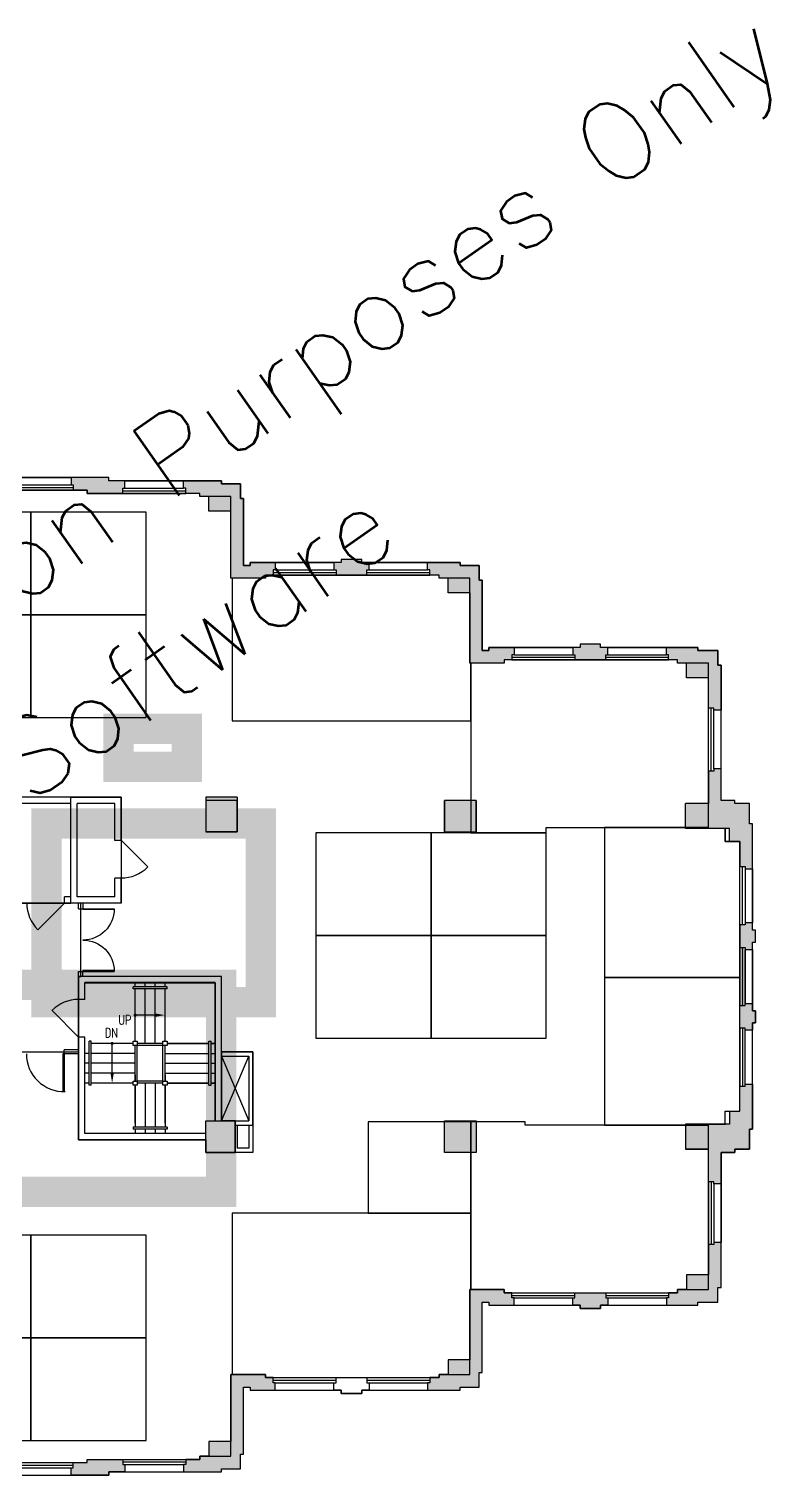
# Model space of a CAD drawing. Extents: x 17 to 1507, y -258 to 1125.
# Drawn here: x 799 to 1507, y -255 to 1125 of the extents above; entities that cross this region are included whole.
import ezdxf
from ezdxf.enums import TextEntityAlignment as Align

# ---------------------------------------------------------------- set-up
doc = ezdxf.new("R2010")
doc.units = 0
doc.header["$LTSCALE"] = 120
doc.header["$MEASUREMENT"] = 0
doc.layers.get('0').update_dxf_attribs({"linetype": 'CONTINUOUS'})
for name, color, linetype in [('DR', 30, 'CONTINUOUS'), ('GROS$', 20, 'CONTINUOUS'), ('PL', 82, 'CONTINUOUS'), ('PL-MISC', 82, 'CONTINUOUS'), ('PL-STAIR', 82, 'CONTINUOUS'), ('PL-TOIL', 82, 'CONTINUOUS'), ('RedLineLayer_ModelSpace', 7, 'CONTINUOUS'), ('RM_', 142, 'CONTINUOUS'), ('WA', 30, 'CONTINUOUS'), ('WA-EXT', 63, 'CONTINUOUS'), ('WN', 8, 'CONTINUOUS')]:
    doc.layers.add(name, color=color, linetype=linetype)
doc.styles.add('ASSETTEXT', font='simplex.shx')

# ---------------------------------------------------------------- blocks, each defined once
blk = doc.blocks.new('WNV')
for p, q in [((53.5, 5), (-2, 5)), ((53.5, 2.5), (-2, 2.5)), ((0, 0), (51.5, 0))]:
    blk.add_line(p, q)
at = {"layer": 'PL'}
blk.add_line((0, -7), (51.5, -7), dxfattribs=at)
blk = doc.blocks.new('WNH')
for p, q in [((-2, 5), (58, 5)), ((-2, 2.5), (58, 2.5)), ((0, 0), (56, 0))]:
    blk.add_line(p, q)
at = {"layer": 'PL'}
blk.add_line((0, -7), (56, -7), dxfattribs=at)
blk = doc.blocks.new('90S2')
for p, q in [((-0.5, 0), (-0.5, 1)), ((-0.46875, 0), (-0.46875, 0.998045)), ((-0.5, 0), (-0.46875, 0)), ((-0.46875, 0), (-0.46875, 0))]:
    blk.add_line(p, q)
blk.add_arc((-0.5, 0), 1, 0, 91.706985)
blk = doc.blocks.new('DR-DOUB')
for p, q in [((0, 0.5), (0.015625, 0.5)), ((0, 0), (0, 0.5)), ((0.015625, 0.5), (0.015625, 0)), ((1, 0.5), (0.984375, 0.5)), ((0.984375, 0.5), (0.984375, 0)), ((1, 0), (1, 0.5)), ((0.015625, 0), (0, 0)), ((0.984375, 0), (1, 0))]:
    blk.add_line(p, q)
for centre, start, end in [((0, 0), 0, 90), ((1, 0), 90, 180)]:
    blk.add_arc(centre, 0.5, start, end)

msp = doc.modelspace()

# ---------------------------------------------------------------- hatches: boundary and pattern name
at = {"layer": 'WA-EXT'}
h = msp.add_hatch(color=256, dxfattribs=at)
h.paths.add_polyline_path([(769.4, 665), (741.4, 665), (741.4, 685), (729.2, 685), (729.2, 690), (727.2, 690), (727.2, 697), (741.4, 697), (741.4, 700), (769.4, 700), (769.4, 697), (783.7, 697), (783.7, 690), (781.7, 690), (781.7, 685), (769.4, 685)])
h.paths.add_polyline_path([(1117.2, 619), (1097.7, 619), (1097.7, 616), (1090.7, 616), (1090.7, 609), (1092.7, 609), (1092.7, 604), (1122.2, 604), (1122.2, 609), (1124.2, 609), (1124.2, 616), (1117.2, 616)])
h.paths.add_polyline_path([(1345.2, 538), (1325.7, 538), (1325.7, 535), (1318.7, 535), (1318.7, 528), (1320.7, 528), (1320.7, 523), (1350.2, 523), (1350.2, 528), (1352.2, 528), (1352.2, 535), (1345.2, 535)])
h.paths.add_polyline_path([(1408.2, 528), (1408.2, 535), (1438.2, 535), (1438.2, 532), (1457.4, 532), (1457.4, 518), (1460.4, 518), (1460.4, 475), (1453.4, 475), (1453.4, 477), (1448.4, 477), (1448.4, 506), (1427.4, 506), (1427.4, 520), (1418.7, 520), (1418.7, 523), (1410.2, 523), (1410.2, 528)])
h.paths.add_polyline_path([(1493.4, 176.7), (1490.4, 176.7), (1490.4, 169.7), (1483.4, 169.7), (1483.4, 171.7), (1478.4, 171.7), (1478.4, 193.2), (1483.4, 193.2), (1483.4, 195.2), (1490.4, 195.2), (1490.4, 188.2), (1493.4, 188.2)])
for points in [[(875.7, 697), (839.7, 697), (839.7, 690), (841.7, 690), (841.7, 685), (855.2, 685), (855.2, 682), (889.2, 682), (889.2, 687), (891.2, 687), (891.2, 694), (875.7, 694)], [(992.4, 601), (992.4, 665), (971.4, 665), (971.4, 679), (962.7, 679), (962.7, 682), (949.2, 682), (949.2, 687), (947.2, 687), (947.2, 694), (983.2, 694), (983.2, 691), (1001.4, 691), (1001.4, 677), (1004.4, 677), (1004.4, 613), (1010.7, 613), (1010.7, 616), (1034.7, 616), (1034.7, 609), (1032.7, 609), (1032.7, 604), (1025.4, 604), (1025.4, 601)], [(1220.4, 587), (1220.4, 520), (1253.4, 520), (1253.4, 523), (1260.7, 523), (1260.7, 528), (1262.7, 528), (1262.7, 535), (1238.7, 535), (1238.7, 532), (1232.4, 532), (1232.4, 599), (1229.4, 599), (1229.4, 613), (1211.2, 613), (1211.2, 616), (1180.2, 616), (1180.2, 609), (1182.2, 609), (1182.2, 604), (1191.2, 604), (1191.2, 601), (1199.9, 601), (1199.9, 587)], [(1468.4, 349.7), (1468.4, 362), (1426.4, 362), (1426.4, 386), (1448.4, 386), (1448.4, 417), (1453.4, 417), (1453.4, 419), (1460.4, 419), (1460.4, 389), (1473.4, 389), (1473.4, 386), (1487.4, 386), (1487.4, 366.7), (1490.4, 366.7), (1490.4, 323.7), (1483.4, 323.7), (1483.4, 325.7), (1478.4, 325.7), (1478.4, 349.7)], [(998.4, 392), (998.4, 359), (968.4, 359), (968.4, 392)], [(1226.4, 389), (1196.4, 389), (1196.4, 359), (1226.4, 359)], [(1478.4, 270.2), (1478.4, 248.7), (1483.4, 248.7), (1483.4, 246.7), (1490.4, 246.7), (1490.4, 253.7), (1493.4, 253.7), (1493.4, 265.2), (1490.4, 265.2), (1490.4, 272.2), (1483.4, 272.2), (1483.4, 270.2)], [(1468.4, 80), (1426.4, 80), (1426.4, 56), (1448.4, 56), (1448.4, 25), (1453.4, 25), (1453.4, 23), (1460.4, 23), (1460.4, 53), (1473.4, 53), (1473.4, 56), (1487.4, 56), (1487.4, 75.2), (1490.4, 75.2), (1490.4, 118.2), (1483.4, 118.2), (1483.4, 116.2), (1478.4, 116.2), (1478.4, 92.2), (1468.4, 92.2)], [(968.4, 83), (996.4, 83), (996.4, 53), (968.4, 53)], [(1226.4, 83), (1226.4, 53), (1196.4, 53), (1196.4, 83)], [(1408.2, -86), (1408.2, -93), (1438.2, -93), (1438.2, -90), (1457.4, -90), (1457.4, -76), (1460.4, -76), (1460.4, -33), (1453.4, -33), (1453.4, -35), (1448.4, -35), (1448.4, -64), (1427.4, -64), (1427.4, -78), (1418.7, -78), (1418.7, -81), (1410.2, -81), (1410.2, -86)]]:
    msp.add_hatch(color=256, dxfattribs=at).paths.add_polyline_path(points)
h = msp.add_hatch(color=256, dxfattribs=at)
h.paths.add_polyline_path([(1345.2, -96), (1325.7, -96), (1325.7, -93), (1318.7, -93), (1318.7, -86), (1320.7, -86), (1320.7, -81), (1350.2, -81), (1350.2, -86), (1352.2, -86), (1352.2, -93), (1345.2, -93)])
h.paths.add_polyline_path([(1220.4, -145), (1220.4, -78), (1253.4, -78), (1253.4, -81), (1260.7, -81), (1260.7, -86), (1262.7, -86), (1262.7, -93), (1238.7, -93), (1238.7, -90), (1232.4, -90), (1232.4, -157), (1229.4, -157), (1229.4, -171), (1211.2, -171), (1211.2, -174), (1180.2, -174), (1180.2, -167), (1182.2, -167), (1182.2, -162), (1191.2, -162), (1191.2, -159), (1199.9, -159), (1199.9, -145)])
h = msp.add_hatch(color=256, dxfattribs=at)
h.paths.add_polyline_path([(1025.4, -159), (992.4, -159), (992.4, -223), (971.4, -223), (971.4, -237), (962.7, -237), (962.7, -240), (949.2, -240), (949.2, -245), (947.2, -245), (947.2, -252), (983.2, -252), (983.2, -249), (1001.4, -249), (1001.4, -235), (1004.4, -235), (1004.4, -171), (1010.7, -171), (1010.7, -174), (1034.7, -174), (1034.7, -167), (1032.7, -167), (1032.7, -162), (1025.4, -162)])
h.paths.add_polyline_path([(875.7, -255), (839.7, -255), (839.7, -248), (841.7, -248), (841.7, -243), (855.2, -243), (855.2, -240), (889.2, -240), (889.2, -245), (891.2, -245), (891.2, -252), (875.7, -252)])

# ---------------------------------------------------------------- linework, layer by layer
at = {"layer": 'DR'}
for p, q in [((912.9, 325.5), (887.5, 350.9)), ((808, 265.5), (833.4, 291)), ((821.5, 188.4), (846.9, 163))]:
    msp.add_line(p, q, dxfattribs=at)
at = {"layer": 'DR', "linetype": 'Continuous'}
for centre, start, end in [((887.5, 350.9), 270, 315), ((833.4, 291), 180, 225), ((846.9, 163), 90, 135)]:
    msp.add_arc(centre, 36, start, end, dxfattribs=at)
at = {"layer": 'GROS$'}
for points in [[(769.4, -255), (875.7, -255), (875.7, -252), (983.2, -252), (983.2, -249), (1001.4, -249), (1001.4, -235), (1004.4, -235), (1004.4, -171), (1010.7, -171), (1010.7, -174), (1097.7, -174), (1097.7, -177), (1117.2, -177), (1117.2, -174), (1211.2, -174), (1211.2, -171), (1229.4, -171), (1229.4, -157), (1232.4, -157), (1232.4, -90), (1238.7, -90), (1238.7, -93), (1325.7, -93), (1325.7, -96), (1345.2, -96), (1345.2, -93), (1438.2, -93), (1438.2, -90), (1457.4, -90), (1457.4, -76), (1460.4, -76), (1460.4, 53), (1473.4, 53), (1473.4, 56), (1487.4, 56), (1487.4, 75.2), (1490.4, 75.2), (1490.4, 176.7), (1493.4, 176.7), (1493.4, 188.2), (1490.4, 188.2), (1490.4, 253.7), (1493.4, 253.7), (1493.4, 265.2), (1490.4, 265.2), (1490.4, 366.7), (1487.4, 366.7), (1487.4, 386), (1473.4, 386), (1473.4, 389), (1460.4, 389), (1460.4, 518), (1457.4, 518), (1457.4, 532), (1438.2, 532), (1438.2, 535), (1345.2, 535), (1345.2, 538), (1325.7, 538), (1325.7, 535), (1238.7, 535), (1238.7, 532), (1232.4, 532), (1232.4, 599), (1229.4, 599), (1229.4, 613), (1211.2, 613), (1211.2, 616), (1117.2, 616), (1117.2, 619), (1097.7, 619), (1097.7, 616), (1010.7, 616), (1010.7, 613), (1004.4, 613), (1004.4, 677), (1001.4, 677), (1001.4, 691), (983.2, 691), (983.2, 694), (875.7, 694), (875.7, 697), (769.4, 697)], [(655.7, -243), (855.2, -243), (855.2, -240), (962.7, -240), (962.7, -237), (992.4, -237), (992.4, -159), (1025.4, -159), (1025.4, -162), (1191.2, -162), (1191.2, -159), (1220.4, -159), (1220.4, -78), (1253.4, -78), (1253.4, -81), (1418.7, -81), (1418.7, -78), (1448.4, -78), (1448.4, 80), (1464.4, 80), (1464.4, 92.2), (1478.4, 92.2), (1478.4, 221), (1478.4, 349.7), (1464.4, 349.7), (1464.4, 362), (1448.4, 362), (1448.4, 520), (1418.7, 520), (1418.7, 523), (1253.4, 523), (1253.4, 520), (1220.4, 520), (1220.4, 601), (1191.2, 601), (1191.2, 604), (1025.4, 604), (1025.4, 601), (992.4, 601), (992.4, 679), (962.7, 679), (962.7, 682), (855.2, 682), (855.2, 685), (655.7, 685)]]:
    msp.add_lwpolyline(points, dxfattribs=at)
at = {"layer": 'PL-MISC'}
for p, q in [((983.4, 144.9), (1009.4, 83)), ((983.4, 83), (1009.4, 144.9))]:
    msp.add_line(p, q, dxfattribs=at)
at = {"layer": 'PL-STAIR'}
for p, q in [((931.4, 211), (898.9, 211)), ((898.9, 209), (898.9, 211)), ((931.4, 209), (898.9, 209)), ((900.9, 211), (900.9, 215)), ((900.9, 159), (900.9, 209)), ((910.4, 211), (910.4, 215)), ((910.4, 157), (910.4, 209)), ((919.9, 211), (919.9, 215)), ((919.9, 157), (919.9, 209)), ((929.4, 211), (929.4, 215)), ((929.4, 159), (929.4, 209)), ((931.4, 209), (931.4, 211)), ((919.4, 184), (900.9, 184)), ((856.9, 117), (856.9, 159)), ((858.9, 159), (856.9, 159)), ((858.9, 117), (858.9, 159)), ((898.9, 157), (858.9, 157)), ((878.9, 129), (878.9, 157)), ((900.9, 121), (900.9, 155)), ((927.4, 157), (902.9, 157)), ((927.4, 155), (902.9, 155)), ((902.9, 121), (902.9, 155)), ((927.4, 121), (927.4, 155)), ((929.4, 121), (929.4, 155)), ((971.4, 157), (931.4, 157)), ((931.4, 157), (971.4, 157)), ((971.4, 117), (971.4, 159)), ((971.4, 159), (973.4, 159)), ((973.4, 117), (973.4, 159)), ((977.4, 157), (973.4, 157)), ((973.4, 157), (977.4, 157)), ((856.9, 147.5), (852.9, 147.5)), ((900.9, 147.5), (858.9, 147.5)), ((929.4, 147.5), (971.4, 147.5)), ((973.4, 147.5), (977.4, 147.5)), ((856.9, 138), (852.9, 138)), ((856.9, 128.5), (852.9, 128.5)), ((900.9, 138), (858.9, 138)), ((900.9, 128.5), (858.9, 128.5)), ((900.9, 127), (900.9, 121)), ((900.9, 121), (900.9, 127)), ((929.4, 138), (971.4, 138)), ((929.4, 128.5), (971.4, 128.5)), ((929.4, 127), (929.4, 121)), ((929.4, 121), (929.4, 127)), ((973.4, 138), (977.4, 138)), ((973.4, 128.5), (977.4, 128.5)), ((856.9, 119), (852.9, 119)), ((858.9, 117), (856.9, 117)), ((898.9, 119), (858.9, 119)), ((900.9, 117), (900.9, 77)), ((900.9, 81), (900.9, 117)), ((927.4, 121), (902.9, 121)), ((927.4, 119), (902.9, 119)), ((910.4, 119), (910.4, 77)), ((919.9, 119), (919.9, 77)), ((929.4, 117), (929.4, 77)), ((929.4, 81), (929.4, 117)), ((971.4, 119), (931.4, 119)), ((931.4, 119), (971.4, 119)), ((971.4, 117), (973.4, 117)), ((977.4, 119), (973.4, 119)), ((973.4, 119), (977.4, 119)), ((931.4, 77), (898.9, 77)), ((898.9, 77), (898.9, 75)), ((931.4, 75), (898.9, 75)), ((900.9, 75), (900.9, 71)), ((910.4, 75), (910.4, 71)), ((919.9, 75), (919.9, 71)), ((929.4, 75), (929.4, 71)), ((931.4, 77), (931.4, 75))]:
    msp.add_line(p, q, dxfattribs=at)
at = {"layer": 'PL-STAIR', "const_width": 1.5}
for points in [[(900.2, 184, 1), (901.7, 184, 1)], [(878.2, 157, 1), (879.7, 157, 1)]]:
    msp.add_lwpolyline(points, format="xyb", close=True, dxfattribs=at)
at = {"layer": 'PL-STAIR'}
for points in [[(898.9, 155), (898.9, 159), (902.9, 159), (902.9, 155)], [(927.4, 155), (927.4, 159), (931.4, 159), (931.4, 155)], [(898.9, 117), (898.9, 121), (902.9, 121), (902.9, 117)], [(927.4, 117), (927.4, 121), (931.4, 121), (931.4, 117)]]:
    msp.add_lwpolyline(points, close=True, dxfattribs=at)
for points in [[(919.4, 185.7), (919.4, 182.3), (929.4, 184)], [(880.6, 129), (877.3, 129), (878.9, 119)]]:
    msp.add_solid(points, dxfattribs=at)
at = {"layer": 'PL-TOIL'}
for p, q in [((853, 214.9), (977.3, 214.9)), ((853, 199), (853, 214.9)), ((977.3, 214.9), (977.3, 82.9)), ((853, 71.3), (853, 163)), ((968.7, 70.9), (853.1, 70.9))]:
    msp.add_line(p, q, dxfattribs=at)
at = {"layer": 'RedLineLayer_ModelSpace', "color": 1, "const_width": 29}
for points in [[(885.1, 457.3), (950.3, 457.3), (950.3, 421.1), (885.1, 421.1), (885.1, 457.3)], [(816.3, 366.8), (1021, 366.8), (1021, 196.5), (816.3, 196.5), (816.3, 366.8)], [(628, 212.8), (982.9, 212.8), (982.9, 15.4), (628, 15.4), (628, 212.8)]]:
    msp.add_lwpolyline(points, close=True, dxfattribs=at)
at = {"layer": 'RM_'}
for points in [[(691.4, 566), (801.4, 566), (801.4, 664), (691.4, 664)], [(1221.4, 465), (1221.4, 520), (1220.4, 520), (1220.4, 601), (1191.2, 601), (1191.2, 604), (1025.4, 604), (1025.4, 601), (993.4, 601), (993.4, 465)], [(801.4, 468), (801.4, 566), (691.4, 566), (691.4, 468)], [(911.4, 468), (911.4, 566), (801.4, 566), (801.4, 468)], [(1253.4, 523), (1253.4, 520), (1221.4, 520), (1221.4, 358), (1293.4, 358), (1293.4, 363), (1448.4, 363), (1448.4, 520), (1418.7, 520), (1418.7, 523)], [(839.4, 392), (767.4, 392), (767.4, 356), (758.4, 356), (758.4, 291), (767.4, 291), (839.4, 291)], [(839.4, 291), (839.4, 392), (887.4, 392), (887.4, 291)], [(848.9, 291), (767.4, 291), (758.4, 291), (296.4, 291), (263.4, 291), (263.4, 374), (215.4, 374), (215.4, 311), (215.4, 203), (215.4, 119), (215.4, 68), (263.4, 68), (263.4, 151), (775.4, 151), (775.4, 149), (846.9, 149), (846.9, 221), (848.9, 221)], [(1349, 220), (1478.4, 220), (1478.4, 221), (1478.4, 349.7), (1464.4, 349.7), (1464.4, 362), (1448.4, 362), (1448.4, 363), (1349, 363)], [(1183.4, 358), (1073.4, 358), (1073.4, 260), (1183.4, 260)], [(1183.4, 260), (1293.4, 260), (1293.4, 358), (1221.4, 358), (1183.4, 358)], [(1183.4, 162), (1183.4, 260), (1073.4, 260), (1073.4, 162)], [(1183.4, 162), (1293.4, 162), (1293.4, 260), (1183.4, 260)], [(983.4, 148.9), (983.4, 221), (846.9, 221), (846.9, 149), (846.9, 65), (968.4, 65), (968.4, 53), (996.4, 53), (996.4, 79), (996.4, 83), (983.4, 83)], [(1349, 220), (1349, 79), (1448.4, 79), (1448.4, 80), (1464.4, 80), (1464.4, 92.2), (1478.4, 92.2), (1478.4, 220)], [(1013.4, 148.9), (983.4, 148.9), (983.4, 83), (996.4, 83), (996.4, 79), (1013.4, 79)], [(1221.4, 82), (1123.4, 82), (1123.4, -5), (1221.4, -5)], [(1448.4, 79), (1349, 79), (1273.4, 79), (1273.4, 82), (1221.4, 82), (1221.4, -78), (1253.4, -78), (1253.4, -81), (1418.7, -81), (1418.7, -78), (1448.4, -78)], [(1221.4, -78), (1221.4, -5), (993.4, -5), (993.4, -159), (1025.4, -159), (1025.4, -162), (1191.2, -162), (1191.2, -159), (1220.4, -159), (1220.4, -78)], [(801.4, -26), (691.4, -26), (691.4, -124), (801.4, -124)], [(911.4, -26), (801.4, -26), (801.4, -124), (911.4, -124)], [(801.4, -124), (691.4, -124), (691.4, -222), (801.4, -222)], [(911.4, -124), (801.4, -124), (801.4, -222), (911.4, -222)]]:
    msp.add_lwpolyline(points, close=True, dxfattribs=at)
msp.add_lwpolyline([(801.4, 566), (911.4, 566), (911.4, 664), (801.4, 664), (801.4, 566)], dxfattribs=at)
at = {"layer": 'WA'}
for p, q in [((839.7, 697), (839.7, 690)), ((875.7, 697), (839.7, 697)), ((875.7, 694), (875.7, 697)), ((891.2, 694), (875.7, 694)), ((891.2, 687), (891.2, 694)), ((947.2, 687), (947.2, 694)), ((947.2, 694), (983.2, 694)), ((983.2, 694), (983.2, 691)), ((983.2, 691), (1001.4, 691)), ((1001.4, 691), (1001.4, 677)), ((839.7, 690), (841.7, 690)), ((841.7, 690), (841.7, 685)), ((841.7, 685), (855.2, 685)), ((855.2, 685), (855.2, 682)), ((855.2, 682), (889.2, 682)), ((889.2, 682), (889.2, 687)), ((889.2, 687), (891.2, 687)), ((949.2, 687), (947.2, 687)), ((949.2, 682), (949.2, 687)), ((962.7, 682), (949.2, 682)), ((962.7, 679), (962.7, 682)), ((971.4, 679), (962.7, 679)), ((971.4, 665), (971.4, 679)), ((1001.4, 677), (1004.4, 677)), ((1004.4, 677), (1004.4, 613)), ((992.4, 665), (971.4, 665)), ((992.4, 601), (992.4, 665)), ((1004.4, 613), (1010.7, 613)), ((1010.7, 613), (1010.7, 616)), ((1010.7, 616), (1034.7, 616)), ((1034.7, 609), (1032.7, 609)), ((1032.7, 609), (1032.7, 604)), ((1034.7, 616), (1034.7, 609)), ((1097.7, 616), (1090.7, 616)), ((1090.7, 616), (1090.7, 609)), ((1090.7, 609), (1092.7, 609)), ((1092.7, 609), (1092.7, 604)), ((1097.7, 619), (1097.7, 616)), ((1117.2, 619), (1097.7, 619)), ((1117.2, 616), (1117.2, 619)), ((1124.2, 616), (1117.2, 616)), ((1122.2, 604), (1122.2, 609)), ((1122.2, 609), (1124.2, 609)), ((1124.2, 609), (1124.2, 616)), ((1180.2, 609), (1180.2, 616)), ((1180.2, 616), (1211.2, 616)), ((1182.2, 609), (1180.2, 609)), ((1182.2, 604), (1182.2, 609)), ((1211.2, 616), (1211.2, 613)), ((1211.2, 613), (1229.4, 613)), ((1229.4, 613), (1229.4, 599)), ((1025.4, 601), (992.4, 601)), ((1032.7, 604), (1025.4, 604)), ((1025.4, 604), (1025.4, 601)), ((1092.7, 604), (1122.2, 604)), ((1191.2, 604), (1182.2, 604)), ((1191.2, 601), (1191.2, 604)), ((1199.9, 601), (1191.2, 601)), ((1199.9, 587), (1199.9, 601)), ((1229.4, 599), (1232.4, 599)), ((1232.4, 599), (1232.4, 532)), ((1220.4, 587), (1199.9, 587)), ((1220.4, 520), (1220.4, 587)), ((1232.4, 532), (1238.7, 532)), ((1238.7, 532), (1238.7, 535)), ((1238.7, 535), (1262.7, 535)), ((1262.7, 528), (1260.7, 528)), ((1260.7, 528), (1260.7, 523)), ((1262.7, 535), (1262.7, 528)), ((1325.7, 535), (1318.7, 535)), ((1318.7, 535), (1318.7, 528)), ((1318.7, 528), (1320.7, 528)), ((1320.7, 528), (1320.7, 523)), ((1325.7, 538), (1325.7, 535)), ((1345.2, 538), (1325.7, 538)), ((1345.2, 535), (1345.2, 538)), ((1352.2, 535), (1345.2, 535)), ((1350.2, 523), (1350.2, 528)), ((1350.2, 528), (1352.2, 528)), ((1352.2, 528), (1352.2, 535)), ((1408.2, 535), (1438.2, 535)), ((1408.2, 528), (1408.2, 535)), ((1410.2, 528), (1408.2, 528)), ((1410.2, 523), (1410.2, 528)), ((1438.2, 535), (1438.2, 532)), ((1438.2, 532), (1457.4, 532)), ((1457.4, 532), (1457.4, 518)), ((1253.4, 520), (1220.4, 520)), ((1260.7, 523), (1253.4, 523)), ((1253.4, 523), (1253.4, 520)), ((1320.7, 523), (1350.2, 523)), ((1418.7, 523), (1410.2, 523)), ((1418.7, 520), (1418.7, 523)), ((1427.4, 520), (1418.7, 520)), ((1427.4, 506), (1427.4, 520)), ((1457.4, 518), (1460.4, 518)), ((1460.4, 518), (1460.4, 475)), ((1448.4, 506), (1427.4, 506)), ((1448.4, 477), (1448.4, 506)), ((1453.4, 477), (1448.4, 477)), ((1453.4, 475), (1453.4, 477)), ((1460.4, 475), (1453.4, 475)), ((1448.4, 417), (1448.4, 386)), ((1453.4, 417), (1448.4, 417)), ((1460.4, 419), (1453.4, 419)), ((1453.4, 419), (1453.4, 417)), ((1460.4, 389), (1460.4, 419)), ((887.4, 392), (767.4, 392)), ((887.4, 350.8), (887.4, 392)), ((998.4, 389), (968.4, 389)), ((968.4, 389), (968.4, 359)), ((998.4, 359), (998.4, 389)), ((1226.4, 389), (1196.4, 389)), ((1196.4, 389), (1196.4, 359)), ((1226.4, 359), (1226.4, 389)), ((1473.4, 389), (1460.4, 389)), ((1473.4, 386), (1473.4, 389)), ((839.4, 386), (767.4, 386)), ((839.4, 297), (839.4, 386)), ((845.4, 297), (845.4, 386)), ((881.4, 386), (845.4, 386)), ((881.4, 350.8), (881.4, 386)), ((1426.4, 362), (1426.4, 386)), ((1448.4, 386), (1426.4, 386)), ((1487.4, 386), (1473.4, 386)), ((1487.4, 366.7), (1487.4, 386)), ((968.4, 359), (998.4, 359)), ((1196.4, 359), (1226.4, 359)), ((1464.4, 362), (1426.4, 362)), ((1464.4, 362), (1464.4, 349.7)), ((1490.4, 366.7), (1487.4, 366.7)), ((1490.4, 323.7), (1490.4, 366.7)), ((887.4, 350.8), (881.4, 350.8)), ((1464.4, 349.7), (1478.4, 349.7)), ((1478.4, 349.7), (1478.4, 325.7)), ((1478.4, 325.7), (1483.4, 325.7)), ((1483.4, 325.7), (1483.4, 323.7)), ((1483.4, 323.7), (1490.4, 323.7)), ((881.4, 297), (881.4, 314.8)), ((887.4, 314.8), (881.4, 314.8)), ((887.4, 291), (887.4, 314.8)), ((833.4, 290.9), (833.4, 297)), ((839.4, 297), (833.4, 297)), ((846.9, 291), (833.4, 291)), ((881.4, 297), (845.4, 297)), ((846.9, 285.6), (846.9, 291)), ((887.4, 291), (850.9, 291)), ((850.9, 291), (850.9, 285.6)), ((846.9, 285.6), (850.9, 285.6)), ((1483.4, 270.2), (1478.4, 270.2)), ((1478.4, 270.2), (1478.4, 248.7)), ((1490.4, 272.2), (1483.4, 272.2)), ((1483.4, 272.2), (1483.4, 270.2)), ((1490.4, 265.2), (1490.4, 272.2)), ((1493.4, 265.2), (1490.4, 265.2)), ((1493.4, 253.7), (1493.4, 265.2)), ((1478.4, 248.7), (1483.4, 248.7)), ((1483.4, 248.7), (1483.4, 246.7)), ((1490.4, 246.7), (1490.4, 253.7)), ((1490.4, 253.7), (1493.4, 253.7)), ((1483.4, 246.7), (1490.4, 246.7)), ((846.9, 225.6), (850.9, 225.6)), ((846.9, 199), (846.9, 225.6)), ((846.9, 199), (846.9, 221)), ((850.9, 221), (850.9, 225.6)), ((983.4, 221), (850.9, 221)), ((983.4, 148.9), (983.4, 221)), ((977.4, 215), (852.9, 215)), ((852.9, 199), (852.9, 215)), ((977.4, 83), (977.4, 215)), ((852.9, 199), (846.9, 199)), ((1483.4, 193.2), (1483.4, 195.2)), ((1483.4, 195.2), (1490.4, 195.2)), ((1490.4, 195.2), (1490.4, 188.2)), ((1478.4, 171.7), (1478.4, 193.2)), ((1478.4, 193.2), (1483.4, 193.2)), ((1490.4, 188.2), (1493.4, 188.2)), ((1493.4, 188.2), (1493.4, 176.7)), ((1483.4, 171.7), (1478.4, 171.7)), ((1483.4, 169.7), (1483.4, 171.7)), ((1490.4, 169.7), (1483.4, 169.7)), ((1490.4, 176.7), (1490.4, 169.7)), ((1493.4, 176.7), (1490.4, 176.7)), ((852.9, 163), (846.9, 163)), ((846.9, 151), (846.9, 163)), ((852.9, 71), (852.9, 163)), ((846.9, 151), (833, 151)), ((833, 147), (833, 151)), ((846.9, 147), (833, 147)), ((846.9, 65), (846.9, 147)), ((983.4, 148.9), (1013.4, 148.9)), ((983.4, 83), (983.4, 144.9)), ((983.4, 144.9), (1009.4, 144.9)), ((1009.4, 144.9), (1009.4, 83)), ((1013.4, 148.9), (1013.4, 53)), ((1478.4, 92.2), (1478.4, 116.2)), ((1478.4, 116.2), (1483.4, 116.2)), ((1483.4, 118.2), (1490.4, 118.2)), ((1483.4, 116.2), (1483.4, 118.2)), ((1490.4, 118.2), (1490.4, 75.2)), ((968.4, 71), (968.4, 83)), ((968.4, 83), (977.4, 83)), ((983.4, 83), (998.4, 83)), ((998.4, 83), (1009.4, 83)), ((1196.4, 83), (1226.4, 83)), ((1196.4, 53), (1196.4, 83)), ((1226.4, 83), (1226.4, 53)), ((1464.4, 92.2), (1478.4, 92.2)), ((1464.4, 80), (1464.4, 92.2)), ((968.4, 71), (852.9, 71)), ((998.4, 79), (1009.4, 79)), ((998.4, 79), (998.4, 57)), ((1009.4, 79), (1009.4, 57)), ((1464.4, 80), (1426.4, 80)), ((1426.4, 80), (1426.4, 56)), ((1487.4, 75.2), (1487.4, 56)), ((1490.4, 75.2), (1487.4, 75.2)), ((968.4, 65), (846.9, 65)), ((968.4, 53), (968.4, 65)), ((1009.4, 57), (998.4, 57)), ((1448.4, 56), (1426.4, 56)), ((1448.4, 25), (1448.4, 56)), ((1487.4, 56), (1473.4, 56)), ((1473.4, 56), (1473.4, 53)), ((998.4, 53), (968.4, 53)), ((1013.4, 53), (998.4, 53)), ((1226.4, 53), (1196.4, 53)), ((1460.4, 53), (1460.4, 23)), ((1473.4, 53), (1460.4, 53)), ((1453.4, 25), (1448.4, 25)), ((1453.4, 23), (1453.4, 25)), ((1460.4, 23), (1453.4, 23)), ((1453.4, -35), (1448.4, -35)), ((1448.4, -35), (1448.4, -64)), ((1460.4, -33), (1453.4, -33)), ((1453.4, -33), (1453.4, -35)), ((1460.4, -76), (1460.4, -33)), ((1448.4, -64), (1427.4, -64)), ((1427.4, -64), (1427.4, -78)), ((1253.4, -78), (1220.4, -78)), ((1220.4, -78), (1220.4, -145)), ((1253.4, -81), (1253.4, -78)), ((1260.7, -81), (1253.4, -81)), ((1260.7, -86), (1260.7, -81)), ((1320.7, -86), (1320.7, -81)), ((1320.7, -81), (1350.2, -81)), ((1350.2, -81), (1350.2, -86)), ((1418.7, -81), (1410.2, -81)), ((1410.2, -81), (1410.2, -86)), ((1427.4, -78), (1418.7, -78)), ((1418.7, -78), (1418.7, -81)), ((1457.4, -90), (1457.4, -76)), ((1457.4, -76), (1460.4, -76)), ((1232.4, -157), (1232.4, -90)), ((1232.4, -90), (1238.7, -90)), ((1238.7, -90), (1238.7, -93)), ((1238.7, -93), (1262.7, -93)), ((1262.7, -86), (1260.7, -86)), ((1262.7, -93), (1262.7, -86)), ((1318.7, -93), (1318.7, -86)), ((1318.7, -86), (1320.7, -86)), ((1325.7, -93), (1318.7, -93)), ((1325.7, -96), (1325.7, -93)), ((1345.2, -96), (1325.7, -96)), ((1352.2, -93), (1345.2, -93)), ((1345.2, -93), (1345.2, -96)), ((1350.2, -86), (1352.2, -86)), ((1352.2, -86), (1352.2, -93)), ((1410.2, -86), (1408.2, -86)), ((1408.2, -86), (1408.2, -93)), ((1408.2, -93), (1438.2, -93)), ((1438.2, -93), (1438.2, -90)), ((1438.2, -90), (1457.4, -90)), ((1220.4, -145), (1199.9, -145)), ((1199.9, -145), (1199.9, -159)), ((1025.4, -159), (992.4, -159)), ((992.4, -159), (992.4, -223)), ((1025.4, -162), (1025.4, -159)), ((1032.7, -162), (1025.4, -162)), ((1032.7, -167), (1032.7, -162)), ((1092.7, -167), (1092.7, -162)), ((1092.7, -162), (1122.2, -162)), ((1122.2, -162), (1122.2, -167)), ((1191.2, -162), (1182.2, -162)), ((1182.2, -162), (1182.2, -167)), ((1199.9, -159), (1191.2, -159)), ((1191.2, -159), (1191.2, -162)), ((1229.4, -171), (1229.4, -157)), ((1229.4, -157), (1232.4, -157)), ((1004.4, -235), (1004.4, -171)), ((1004.4, -171), (1010.7, -171)), ((1010.7, -171), (1010.7, -174)), ((1010.7, -174), (1034.7, -174)), ((1034.7, -167), (1032.7, -167)), ((1034.7, -174), (1034.7, -167)), ((1090.7, -174), (1090.7, -167)), ((1090.7, -167), (1092.7, -167)), ((1097.7, -174), (1090.7, -174)), ((1097.7, -177), (1097.7, -174)), ((1117.2, -177), (1097.7, -177)), ((1124.2, -174), (1117.2, -174)), ((1117.2, -174), (1117.2, -177)), ((1122.2, -167), (1124.2, -167)), ((1124.2, -167), (1124.2, -174)), ((1182.2, -167), (1180.2, -167)), ((1180.2, -167), (1180.2, -174)), ((1180.2, -174), (1211.2, -174)), ((1211.2, -174), (1211.2, -171)), ((1211.2, -171), (1229.4, -171)), ((992.4, -223), (971.4, -223)), ((971.4, -223), (971.4, -237)), ((839.7, -255), (839.7, -248)), ((839.7, -248), (841.7, -248)), ((841.7, -248), (841.7, -243)), ((841.7, -243), (855.2, -243)), ((855.2, -243), (855.2, -240)), ((855.2, -240), (889.2, -240)), ((889.2, -240), (889.2, -245)), ((889.2, -245), (891.2, -245)), ((891.2, -245), (891.2, -252)), ((949.2, -245), (947.2, -245)), ((947.2, -245), (947.2, -252)), ((962.7, -240), (949.2, -240)), ((949.2, -240), (949.2, -245)), ((971.4, -237), (962.7, -237)), ((962.7, -237), (962.7, -240)), ((1001.4, -249), (1001.4, -235)), ((1001.4, -235), (1004.4, -235)), ((875.7, -255), (839.7, -255)), ((891.2, -252), (875.7, -252)), ((875.7, -252), (875.7, -255)), ((947.2, -252), (983.2, -252)), ((983.2, -252), (983.2, -249)), ((983.2, -249), (1001.4, -249))]:
    msp.add_line(p, q, dxfattribs=at)
at = {"layer": 'WA-EXT', "color": 7}
for p, q in [((839.7, 697), (839.7, 690)), ((875.7, 697), (839.7, 697)), ((875.7, 694), (875.7, 697)), ((891.2, 694), (875.7, 694)), ((891.2, 687), (891.2, 694)), ((947.2, 687), (947.2, 694)), ((947.2, 694), (983.2, 694)), ((983.2, 694), (983.2, 691)), ((983.2, 691), (1001.4, 691)), ((1001.4, 691), (1001.4, 677)), ((839.7, 690), (841.7, 690)), ((841.7, 690), (841.7, 685)), ((841.7, 685), (855.2, 685)), ((855.2, 685), (855.2, 682)), ((855.2, 682), (889.2, 682)), ((889.2, 682), (889.2, 687)), ((889.2, 687), (891.2, 687)), ((949.2, 687), (947.2, 687)), ((949.2, 682), (949.2, 687)), ((962.7, 682), (949.2, 682)), ((962.7, 679), (962.7, 682)), ((971.4, 679), (962.7, 679)), ((971.4, 665), (971.4, 679)), ((1001.4, 677), (1004.4, 677)), ((1004.4, 677), (1004.4, 613)), ((992.4, 665), (971.4, 665)), ((992.4, 601), (992.4, 665)), ((1004.4, 613), (1010.7, 613)), ((1010.7, 613), (1010.7, 616)), ((1010.7, 616), (1034.7, 616)), ((1034.7, 609), (1032.7, 609)), ((1032.7, 609), (1032.7, 604)), ((1034.7, 616), (1034.7, 609)), ((1097.7, 616), (1090.7, 616)), ((1090.7, 616), (1090.7, 609)), ((1090.7, 609), (1092.7, 609)), ((1092.7, 609), (1092.7, 604)), ((1097.7, 619), (1097.7, 616)), ((1117.2, 619), (1097.7, 619)), ((1117.2, 616), (1117.2, 619)), ((1124.2, 616), (1117.2, 616)), ((1122.2, 604), (1122.2, 609)), ((1122.2, 609), (1124.2, 609)), ((1124.2, 609), (1124.2, 616)), ((1180.2, 609), (1180.2, 616)), ((1180.2, 616), (1211.2, 616)), ((1182.2, 609), (1180.2, 609)), ((1182.2, 604), (1182.2, 609)), ((1211.2, 616), (1211.2, 613)), ((1211.2, 613), (1229.4, 613)), ((1229.4, 613), (1229.4, 599)), ((1025.4, 601), (992.4, 601)), ((1032.7, 604), (1025.4, 604)), ((1025.4, 604), (1025.4, 601)), ((1092.7, 604), (1122.2, 604)), ((1191.2, 604), (1182.2, 604)), ((1191.2, 601), (1191.2, 604)), ((1199.9, 601), (1191.2, 601)), ((1199.9, 587), (1199.9, 601)), ((1229.4, 599), (1232.4, 599)), ((1232.4, 599), (1232.4, 532)), ((1220.4, 587), (1199.9, 587)), ((1220.4, 587), (1220.4, 520)), ((1232.4, 532), (1238.7, 532)), ((1238.7, 532), (1238.7, 535)), ((1238.7, 535), (1262.7, 535)), ((1262.7, 528), (1260.7, 528)), ((1260.7, 528), (1260.7, 523)), ((1262.7, 535), (1262.7, 528)), ((1325.7, 535), (1318.7, 535)), ((1318.7, 535), (1318.7, 528)), ((1318.7, 528), (1320.7, 528)), ((1320.7, 528), (1320.7, 523)), ((1325.7, 538), (1325.7, 535)), ((1345.2, 538), (1325.7, 538)), ((1345.2, 535), (1345.2, 538)), ((1352.2, 535), (1345.2, 535)), ((1350.2, 523), (1350.2, 528)), ((1350.2, 528), (1352.2, 528)), ((1352.2, 528), (1352.2, 535)), ((1408.2, 535), (1438.2, 535)), ((1408.2, 528), (1408.2, 535)), ((1410.2, 528), (1408.2, 528)), ((1410.2, 523), (1410.2, 528)), ((1438.2, 535), (1438.2, 532)), ((1438.2, 532), (1457.4, 532)), ((1457.4, 532), (1457.4, 518)), ((1253.4, 520), (1220.4, 520)), ((1260.7, 523), (1253.4, 523)), ((1253.4, 523), (1253.4, 520)), ((1320.7, 523), (1350.2, 523)), ((1418.7, 523), (1410.2, 523)), ((1418.7, 520), (1418.7, 523)), ((1427.4, 520), (1418.7, 520)), ((1427.4, 506), (1427.4, 520)), ((1457.4, 518), (1460.4, 518)), ((1460.4, 518), (1460.4, 475)), ((1448.4, 506), (1427.4, 506)), ((1448.4, 477), (1448.4, 506)), ((1453.4, 477), (1448.4, 477)), ((1453.4, 475), (1453.4, 477)), ((1460.4, 475), (1453.4, 475)), ((1448.4, 417), (1448.4, 386)), ((1453.4, 417), (1448.4, 417)), ((1460.4, 419), (1453.4, 419)), ((1453.4, 419), (1453.4, 417)), ((1460.4, 389), (1460.4, 419)), ((998.4, 392), (968.4, 392)), ((968.4, 392), (968.4, 359)), ((998.4, 392), (998.4, 359)), ((1196.4, 359), (1196.4, 389)), ((1226.4, 389), (1196.4, 389)), ((1226.4, 389), (1226.4, 359)), ((1473.4, 389), (1460.4, 389)), ((1473.4, 386), (1473.4, 389)), ((1426.4, 362), (1426.4, 386)), ((1448.4, 386), (1426.4, 386)), ((1487.4, 386), (1473.4, 386)), ((1487.4, 366.7), (1487.4, 386)), ((998.4, 359), (968.4, 359)), ((1196.4, 359), (1226.4, 359)), ((1468.4, 362), (1426.4, 362)), ((1468.4, 349.7), (1468.4, 362)), ((1490.4, 366.7), (1487.4, 366.7)), ((1490.4, 323.7), (1490.4, 366.7)), ((1478.4, 349.7), (1468.4, 349.7)), ((1478.4, 349.7), (1478.4, 325.7)), ((1478.4, 325.7), (1483.4, 325.7)), ((1483.4, 325.7), (1483.4, 323.7)), ((1483.4, 323.7), (1490.4, 323.7)), ((1483.4, 270.2), (1478.4, 270.2)), ((1478.4, 270.2), (1478.4, 248.7)), ((1490.4, 272.2), (1483.4, 272.2)), ((1483.4, 272.2), (1483.4, 270.2)), ((1490.4, 265.2), (1490.4, 272.2)), ((1493.4, 265.2), (1490.4, 265.2)), ((1493.4, 253.7), (1493.4, 265.2)), ((1490.4, 246.7), (1490.4, 253.7)), ((1490.4, 253.7), (1493.4, 253.7)), ((1483.4, 246.7), (1490.4, 246.7)), ((1483.4, 193.2), (1483.4, 195.2)), ((1483.4, 195.2), (1490.4, 195.2)), ((1490.4, 195.2), (1490.4, 188.2)), ((1478.4, 171.7), (1478.4, 193.2)), ((1478.4, 193.2), (1483.4, 193.2)), ((1490.4, 188.2), (1493.4, 188.2)), ((1493.4, 188.2), (1493.4, 176.7)), ((1483.4, 171.7), (1478.4, 171.7)), ((1483.4, 169.7), (1483.4, 171.7)), ((1490.4, 169.7), (1483.4, 169.7)), ((1490.4, 176.7), (1490.4, 169.7)), ((1493.4, 176.7), (1490.4, 176.7)), ((1478.4, 92.2), (1478.4, 116.2)), ((1478.4, 116.2), (1483.4, 116.2)), ((1483.4, 118.2), (1490.4, 118.2)), ((1483.4, 116.2), (1483.4, 118.2)), ((1490.4, 118.2), (1490.4, 75.2)), ((968.4, 53), (968.4, 83)), ((968.4, 83), (996.4, 83)), ((996.4, 83), (996.4, 53)), ((1196.4, 83), (1226.4, 83)), ((1196.4, 53), (1196.4, 83)), ((1226.4, 83), (1226.4, 53)), ((1468.4, 92.2), (1478.4, 92.2)), ((1468.4, 92.2), (1468.4, 80)), ((1426.4, 80), (1426.4, 56)), ((1468.4, 80), (1426.4, 80)), ((1487.4, 75.2), (1487.4, 56)), ((1490.4, 75.2), (1487.4, 75.2)), ((1426.4, 56), (1448.4, 56)), ((1448.4, 25), (1448.4, 56)), ((1487.4, 56), (1473.4, 56)), ((1473.4, 56), (1473.4, 53)), ((996.4, 53), (968.4, 53)), ((1226.4, 53), (1196.4, 53)), ((1460.4, 53), (1460.4, 23)), ((1473.4, 53), (1460.4, 53)), ((1453.4, 25), (1448.4, 25)), ((1453.4, 23), (1453.4, 25)), ((1460.4, 23), (1453.4, 23)), ((1453.4, -35), (1448.4, -35)), ((1448.4, -35), (1448.4, -64)), ((1460.4, -33), (1453.4, -33)), ((1453.4, -33), (1453.4, -35)), ((1460.4, -76), (1460.4, -33)), ((1448.4, -64), (1427.4, -64)), ((1427.4, -64), (1427.4, -78)), ((1253.4, -78), (1220.4, -78)), ((1220.4, -145), (1220.4, -78)), ((1253.4, -81), (1253.4, -78)), ((1260.7, -81), (1253.4, -81)), ((1260.7, -86), (1260.7, -81)), ((1320.7, -86), (1320.7, -81)), ((1320.7, -81), (1350.2, -81)), ((1350.2, -81), (1350.2, -86)), ((1418.7, -81), (1410.2, -81)), ((1410.2, -81), (1410.2, -86)), ((1427.4, -78), (1418.7, -78)), ((1418.7, -78), (1418.7, -81)), ((1457.4, -90), (1457.4, -76)), ((1457.4, -76), (1460.4, -76)), ((1232.4, -157), (1232.4, -90)), ((1232.4, -90), (1238.7, -90)), ((1238.7, -90), (1238.7, -93)), ((1238.7, -93), (1262.7, -93)), ((1262.7, -86), (1260.7, -86)), ((1262.7, -93), (1262.7, -86)), ((1318.7, -93), (1318.7, -86)), ((1318.7, -86), (1320.7, -86)), ((1325.7, -93), (1318.7, -93)), ((1325.7, -96), (1325.7, -93)), ((1345.2, -96), (1325.7, -96)), ((1352.2, -93), (1345.2, -93)), ((1345.2, -93), (1345.2, -96)), ((1350.2, -86), (1352.2, -86)), ((1352.2, -86), (1352.2, -93)), ((1410.2, -86), (1408.2, -86)), ((1408.2, -86), (1408.2, -93)), ((1408.2, -93), (1438.2, -93)), ((1438.2, -93), (1438.2, -90)), ((1438.2, -90), (1457.4, -90)), ((1220.4, -145), (1199.9, -145)), ((1199.9, -145), (1199.9, -159)), ((992.4, -159), (992.4, -223)), ((1025.4, -159), (992.4, -159)), ((1025.4, -162), (1025.4, -159)), ((1032.7, -162), (1025.4, -162)), ((1032.7, -167), (1032.7, -162)), ((1092.7, -167), (1092.7, -162)), ((1092.7, -162), (1122.2, -162)), ((1122.2, -162), (1122.2, -167)), ((1191.2, -162), (1182.2, -162)), ((1182.2, -162), (1182.2, -167)), ((1199.9, -159), (1191.2, -159)), ((1191.2, -159), (1191.2, -162)), ((1229.4, -171), (1229.4, -157)), ((1229.4, -157), (1232.4, -157)), ((1004.4, -235), (1004.4, -171)), ((1004.4, -171), (1010.7, -171)), ((1010.7, -171), (1010.7, -174)), ((1010.7, -174), (1034.7, -174)), ((1034.7, -167), (1032.7, -167)), ((1034.7, -174), (1034.7, -167)), ((1090.7, -174), (1090.7, -167)), ((1090.7, -167), (1092.7, -167)), ((1097.7, -174), (1090.7, -174)), ((1097.7, -177), (1097.7, -174)), ((1117.2, -177), (1097.7, -177)), ((1124.2, -174), (1117.2, -174)), ((1117.2, -174), (1117.2, -177)), ((1122.2, -167), (1124.2, -167)), ((1124.2, -167), (1124.2, -174)), ((1182.2, -167), (1180.2, -167)), ((1180.2, -167), (1180.2, -174)), ((1180.2, -174), (1211.2, -174)), ((1211.2, -174), (1211.2, -171)), ((1211.2, -171), (1229.4, -171)), ((992.4, -223), (971.4, -223)), ((971.4, -223), (971.4, -237)), ((839.7, -255), (839.7, -248)), ((839.7, -248), (841.7, -248)), ((841.7, -248), (841.7, -243)), ((841.7, -243), (855.2, -243)), ((855.2, -243), (855.2, -240)), ((855.2, -240), (889.2, -240)), ((889.2, -240), (889.2, -245)), ((889.2, -245), (891.2, -245)), ((891.2, -245), (891.2, -252)), ((949.2, -245), (947.2, -245)), ((947.2, -245), (947.2, -252)), ((962.7, -240), (949.2, -240)), ((949.2, -240), (949.2, -245)), ((971.4, -237), (962.7, -237)), ((962.7, -237), (962.7, -240)), ((1001.4, -249), (1001.4, -235)), ((1001.4, -235), (1004.4, -235)), ((875.7, -255), (839.7, -255)), ((891.2, -252), (875.7, -252)), ((875.7, -252), (875.7, -255)), ((947.2, -252), (983.2, -252)), ((983.2, -252), (983.2, -249)), ((983.2, -249), (1001.4, -249))]:
    msp.add_line(p, q, dxfattribs=at)

# ---------------------------------------------------------------- block references
at = {"layer": 'DR', "xscale": 60, "yscale": -60, "rotation": 90}
msp.add_blockref('DR-DOUB', (850.9, 225.6), dxfattribs=at)
at = {"layer": 'DR', "xscale": -36, "yscale": -36}
msp.add_blockref('90S2', (815, 147), dxfattribs=at)
at = {"layer": 'WN', "xscale": -1}
for name, p, rotation in [('WNH', (783.7, 690), 180), ('WNH', (891.2, 687), 180), ('WNH', (1034.7, 609), 180), ('WNH', (1124.2, 609), 180), ('WNH', (1262.7, 528), 180), ('WNH', (1352.2, 528), 180), ('WNV', (1483.4, 323.7), 90), ('WNV', (1483.4, 246.7), 90), ('WNH', (1453.4, 23), 90)]:
    msp.add_blockref(name, p, dxfattribs=dict(at, rotation=rotation))
at = {"layer": 'WN', "rotation": 90}
for name, p in [('WNH', (1453.4, 419)), ('WNV', (1483.4, 195.2)), ('WNV', (1483.4, 118.2))]:
    msp.add_blockref(name, p, dxfattribs=at)
at = {"layer": 'WN'}
for p in [(1262.7, -86), (1352.2, -86), (1034.7, -167), (1124.2, -167), (783.7, -248), (891.2, -245)]:
    msp.add_blockref('WNH', p, dxfattribs=at)

# ---------------------------------------------------------------- texts
at = {"color": 1, "char_height": 75.429, "attachment_point": 1, "rotation": 34.9994, "style": 'ASSETTEXT'}
for s, insert in [('For Demonstration Purposes Only', (73.4, 163.2)), ('Tailor Made Software', (239.3, 84))]:
    msp.add_mtext(s, dxfattribs=dict(at, insert=insert))
at = {"layer": 'PL-STAIR', "style": 'ASSETTEXT', "width": 0.75}
for height, p in [(9, (897.3, 179.5)), (0.18, (900.9, 183.9))]:
    msp.add_text('UP', height=height, dxfattribs=at).set_placement(p, align=Align.MIDDLE_RIGHT)
msp.add_text('DN', height=9, dxfattribs=at).set_placement((878.2, 160), align=Align.BOTTOM_CENTER)

doc.saveas('drawing.dxf')
